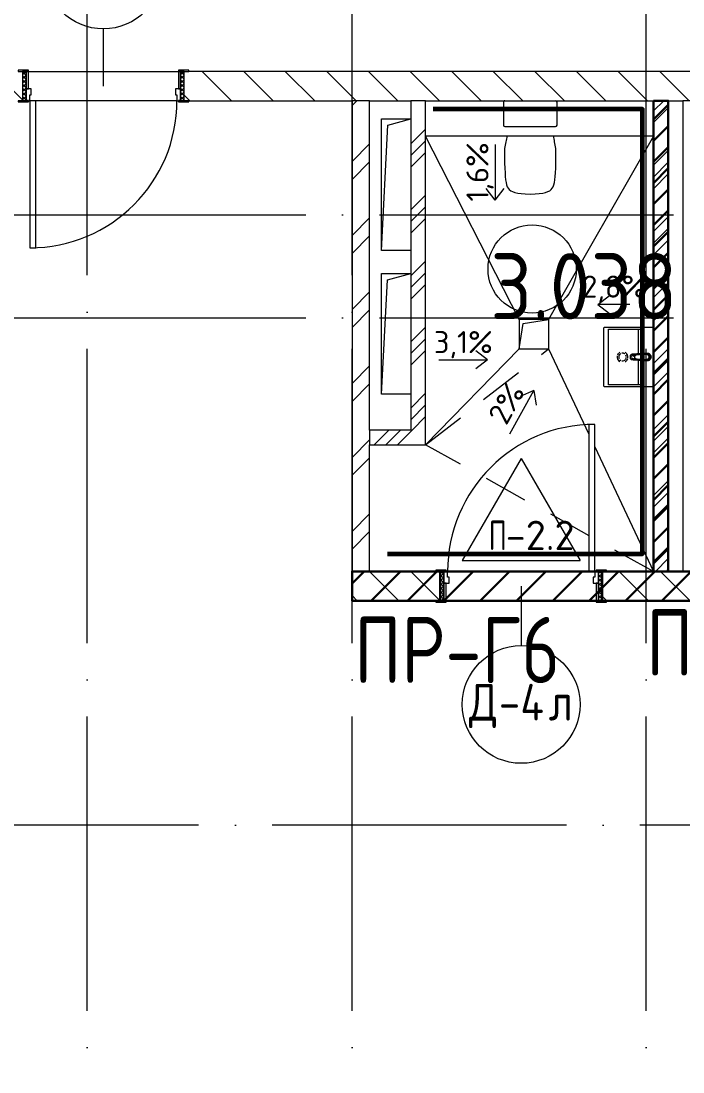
# Model space of a CAD drawing. Header units: millimetres. Extents: x -592259 to 288321, y -552984 to 293768.
# Drawn here: x 158303 to 162803, y -212709 to -205564 of the extents above; entities that cross this region are included whole.
import ezdxf

# ---------------------------------------------------------------- set-up
doc = ezdxf.new("R2010")
doc.units = ezdxf.units.MM
doc.linetypes.add('ADSK_Линия сетки', pattern=[2500, 2000, -250, 0, -250])
doc.linetypes.add('ADSK_Невидимые', pattern=[500, 300, -200])
for name, color, linetype, lineweight in [('0.1) Блок 3 вып', 6, 'Continuous', 30), ('0.3) ПГП 4 вып', 4, 'Continuous', 30), ('3.3) Перемычки 3 выполн', 5, 'Continuous', 30), ('4.2) Штук 4 вып', 6, 'Continuous', 60), ('A-AREA-____-IDEN', 250, 'Continuous', 9), ('A-DETL-____-HDLN', 250, 'ADSK_Невидимые', 9), ('A-DETL-GENF-OTLN', 250, 'Continuous', 5), ('A-DOOR-____-IDEN', 250, 'Continuous', 9), ('A-DOOR-____-MCUT', 250, 'Continuous', 5), ('A-DOOR-____-OTLN', 250, 'Continuous', 5), ('A-DOOR-FRAM-MCUT', 250, 'Continuous', 5), ('A-DOOR-FRAM-OTLN', 250, 'Continuous', 5), ('A-FLOR-____-IDEN', 250, 'Continuous', 9), ('A-FLOR-____-OTLN', 250, 'Continuous', 9), ('A-GLAZ-____-OTLN', 250, 'Continuous', 5), ('A-WALL-____-MCUT', 250, 'Continuous', 13), ('A-WALL-____-PATT', 250, 'Continuous', 13), ('G-____-____-DIMS', 250, 'Continuous', 9), ('G-XREF-____-OTLN', 250, 'Continuous', 9), ('I-WALL-____-OTLN', 250, 'Continuous', 9), ('P-SANR-FIXT-OTLN', 250, 'Continuous', 9), ('S-GRID-____-OTLN', 250, 'Continuous', 9)]:
    doc.layers.add(name, color=color, linetype=linetype, lineweight=lineweight)
doc.styles.add('GOST Common_1', font='', dxfattribs={"width": 0.9, "height": 250})
doc.styles.add('ISOCPEUR_1', font='isocpeur.ttf', dxfattribs={"width": 0.9, "height": 250})
doc.styles.add('ISOCPEUR_2', font='isocpeur.ttf', dxfattribs={"height": 160})
doc.styles.add('ISOCPEUR_3', font='isocpeur.ttf', dxfattribs={"height": 250})
doc.styles.add('ISOCPEUR_I_1', font='ГОСТ тип А.ttf', dxfattribs={"height": 2500})
doc.styles.get('GOST Common_1').set_extended_font_data('GOST Common')
pattern_1 = [(135, (28052.9, -258555.93), (-141.42136, -141.42136), [])]
pattern_2 = [(135, (1751.41, 164.685), (-14.14214, -14.14214), []), (225, (1751.41, 164.685), (14.14214, -14.14214), [])]
pattern_3 = [(45, (-371.384, 164.685), (-14.1421, 14.1421), []), (135, (-371.384, 164.685), (-14.1421, -14.1421), [])]
pattern_4 = [(45, (28052.9, -258555.93), (-224.5064, 224.5064), []), (45, (28132.28, -258555.93), (0, 449.0128), []), (45, (27973.53, -258555.93), (0, 449.0128), [])]

# ---------------------------------------------------------------- blocks, each defined once
blk = doc.blocks.new('Дверь_СКБ_1Ст_Внутренняя - Д-8л_1100x2100h_Комната инструктора-41874344-АР1_Маркировочный план 3 этажа секция 2_3')
at = {"layer": 'A-DOOR-____-OTLN'}
h = blk.add_hatch(dxfattribs=at)
h.set_pattern_fill('FP_9', color=256, style=0, pattern_type=2)
h.set_pattern_definition(pattern_2)
h.paths.add_polyline_path([(562.5, 100), (537.5, 100), (537.5, -100), (562.5, -100)])
at = {"layer": 'A-DOOR-FRAM-OTLN'}
h = blk.add_hatch(dxfattribs=at)
h.set_pattern_fill('FP_10', color=256, style=0, pattern_type=2)
h.set_pattern_definition(pattern_3)
h.paths.add_polyline_path([(-537.5, 100), (-537.5, -100), (-512.5, -100), (-512.5, 100)])
at = {"layer": 'A-DOOR-____-MCUT'}
for p, q in [((512.5, 1100), (472.5, 1100)), ((472.5, 1100), (472.5, 100)), ((512.5, 100), (512.5, 1100)), ((472.5, 100), (512.5, 100))]:
    blk.add_line(p, q, dxfattribs=at)
at = {"layer": 'A-DOOR-____-OTLN'}
blk.add_arc((512.5, 100), 1000, 90, 180, dxfattribs=at)
at = {"layer": 'A-DOOR-FRAM-MCUT'}
for p, q in [((-497.5, 108), (-567.5, 108)), ((-567.5, 108), (-567.5, 100)), ((-567.5, 100), (-497.5, 100)), ((-512.5, 100), (-537.5, 100)), ((-537.5, 100), (-537.5, -100)), ((-487.5, 100), (-512.5, 100)), ((-512.5, 100), (-512.5, 20)), ((-512.5, -100), (-512.5, 100)), ((-497.5, 100), (-512.5, 100)), ((-512.5, 100), (-512.5, 99)), ((-512.5, 99), (-497.5, 99)), ((-497.5, 100), (-497.5, 108)), ((-497.5, 99), (-497.5, 100)), ((-487.5, 60), (-487.5, 100)), ((512.5, 100), (512.5, 60)), ((537.5, 100), (512.5, 100)), ((592.5, 108), (522.5, 108)), ((522.5, 108), (522.5, 100)), ((537.5, 100), (522.5, 100)), ((522.5, 100), (522.5, 99)), ((522.5, 100), (592.5, 100)), ((522.5, 99), (537.5, 99)), ((537.5, 20), (537.5, 100)), ((562.5, 100), (537.5, 100)), ((537.5, 100), (537.5, -100)), ((537.5, 99), (537.5, 100)), ((562.5, -100), (562.5, 100)), ((592.5, 100), (592.5, 108)), ((-512.5, 20), (-477.5, 20)), ((-497.5, 20), (-512.5, 20)), ((-512.5, 20), (-512.5, -100)), ((-497.5, -100), (-497.5, 20)), ((-477.5, 60), (-487.5, 60)), ((-477.5, 20), (-477.5, 60)), ((512.5, 60), (502.5, 60)), ((502.5, 60), (502.5, 20)), ((502.5, 20), (537.5, 20)), ((537.5, 20), (522.5, 20)), ((522.5, 20), (522.5, -100)), ((537.5, -100), (537.5, 20)), ((-497.5, -100), (-567.5, -100)), ((-567.5, -100), (-567.5, -108)), ((-567.5, -108), (-497.5, -108)), ((-537.5, -100), (-512.5, -100)), ((-512.5, -100), (-497.5, -100)), ((-497.5, -108), (-497.5, -100)), ((522.5, -100), (537.5, -100)), ((592.5, -100), (522.5, -100)), ((522.5, -100), (522.5, -108)), ((522.5, -108), (592.5, -108)), ((537.5, -100), (562.5, -100)), ((592.5, -108), (592.5, -100))]:
    blk.add_line(p, q, dxfattribs=at)
blk = doc.blocks.new('SND_Унитаз_Santek_HEO - Santek HEO_ 365х635х785_ выпуск-прямой_ PN4_5_ Х-резьба НР DN15_ К-гл_кон_ П DN100-V28-АР1_Маркировочный план 3 этажа секция 2_3')
at = {"layer": 'P-SANR-FIXT-OTLN', "lineweight": 5}
for p, q in [((-175, 423.4), (-175, 325.6)), ((175, 325.6), (175, 423.4)), ((-182.5, 165.8), (-182.5, 10)), ((172.5, 175.8), (-172.5, 175.8)), ((182.5, 10), (182.5, 165.8))]:
    blk.add_line(p, q, dxfattribs=at)
for centre, start, end in [((-172.5, 165.8), 90, 180), ((172.5, 165.8), 0, 90), ((-172.5, 10), 180, 270), ((172.5, 10), 270, 0)]:
    blk.add_arc(centre, 10, start, end, dxfattribs=at)
for points, knots in [([(0, 634.5), (-96, 631.3), (-168.1, 609.5), (-169.2, 526.5), (-175, 423.4)], [-0.5440111, -0.5440111, -0.5440111, -0.5440111, -0.2757876, 0, 0, 0, 0]), ([(175, 423.4), (169.2, 526.5), (168.1, 609.5), (96, 631.3), (0, 634.5)], [-0.5440111, -0.5440111, -0.5440111, -0.5440111, -0.2682234, 0, 0, 0, 0])]:
    blk.add_open_spline(points, degree=3, knots=knots, dxfattribs=at)
for points in [[(-175, 325.6), (-168.8, 293.5), (-163.2, 264.7), (-158.1, 238.9)], [(158.1, 238.9), (163.2, 264.7), (168.8, 293.5), (175, 325.6)]]:
    blk.add_open_spline(points, degree=3, dxfattribs=at)
blk = doc.blocks.new('SND_Умывальник_Santek HEO - HEO 40_ гибкая подводка_установка на стену_ 400х340х170_  PN4_5_ ХВ_ГВ накидная гайка BP DN15_ К-гл_кон_ П DN 50-V152-АР1_Маркировочный план 3 этажа секция 2_3')
at = {"layer": 'G-XREF-____-OTLN'}
for p, q in [((-17.5, -103.1), (-18.3, -96.1)), ((-13.2, -122.3), (-12.8, -122.9)), ((13.7, -121.5), (13.9, -121.2)), ((18.6, -93.2), (17.7, -100.7))]:
    blk.add_line(p, q, dxfattribs=at)
at = {"layer": 'G-XREF-____-OTLN', "flags": 128}
blk.add_lwpolyline([(0, -129.4), (-2.6, -129.2), (-5.1, -128.6), (-8.6, -126.9), (-9.4, -126.4)], dxfattribs=at)
at = {"layer": 'P-SANR-FIXT-OTLN', "lineweight": 5}
for p, q in [((-200, -5), (-200, -335)), ((-188.5, -306), (-188.5, -70)), ((-188.5, -70), (-22, -70)), ((-188.5, -70), (-22, -70)), ((-23.9, -47.6), (-23.4, -52)), ((-21.2, -45.9), (-19.8, -45.9)), ((22.1, -70), (188.5, -70)), ((22.1, -70), (188.5, -70)), ((23.4, -52), (23.9, -47.4)), ((188.5, -70), (188.5, -306)), ((200, -335), (200, -5)), ((-184.6, -105), (-19.4, -105)), ((-10.4, -134.2), (-11.2, -135.3)), ((12.6, -138.2), (11.3, -135.3)), ((12, -138.2), (12, -140.3)), ((12, -138.2), (12, -140.3)), ((19.4, -105), (184.6, -105)), ((-10.2, -147.5), (-8.9, -148.7)), ((-5.9, -150.5), (-4.4, -151)), ((11.3, -146.2), (11.9, -145.1)), ((-195, -340), (195, -340)), ((188.5, -306), (-188.5, -306))]:
    blk.add_line(p, q, dxfattribs=at)
at = {"layer": 'P-SANR-FIXT-OTLN', "lineweight": 5, "flags": 128}
for points in [[(-24, -45.9), (-23.5, -44.1), (-23.1, -42.4)], [(-21.8, -57.4), (-22.6, -54.7), (-23.4, -52)], [(23.4, -52), (22.6, -54.7), (21.8, -57.4)], [(23.1, -42.5), (23.5, -44.1), (24, -45.9)], [(-17.6, -151.4), (-17.8, -149.6), (-17.9, -147.9)], [(-17.6, -151.4), (-15.4, -153.8), (-13.1, -156.3)], [(13.1, -156.3), (15.4, -153.8), (17.7, -151.4)], [(17.9, -147.9), (17.8, -149.6), (17.7, -151.4)]]:
    blk.add_lwpolyline(points, dxfattribs=at)
at = {"layer": 'P-SANR-FIXT-OTLN', "lineweight": 5}
for centre, radius, start, end in [((-195, -5), 5, 90, 180), ((195, -5), 5, 0, 90), ((0, -210.9), 36.9, 78.02716, 150), ((0, -210.9), 25.9, 175.28208, 180), ((0, -210.9), 25.9, 180, 192.70979), ((0, -210.9), 25.9, 167.30641, 171.51652), ((0, -210.9), 25.9, 152.98163, 166.48173), ((0, -210.9), 25.9, 144, 148.42956), ((0, -210.9), 25.9, 93.08466, 116.17387), ((0, -210.9), 25.9, 65.54456, 88.46321), ((0, -210.9), 36.9, 45.59176, 71.62231), ((0, -210.9), 25.9, 47.62687, 58.01336), ((0, -210.9), 25.9, 25.53356, 44.51955), ((0, -210.9), 25.9, 13.34816, 16.57197), ((0, -210.9), 25.9, 347.24466, 360), ((0, -210.9), 25.9, 360, 12.60331), ((0, -210.9), 36.9, 30, 40.57636), ((0, -210.9), 36.9, 210, 220.57636), ((0, -210.9), 36.9, 225.59176, 251.62231), ((0, -210.9), 25.9, 205.53356, 224.51956), ((0, -210.9), 25.9, 225.5775, 292.76276), ((0, -210.9), 36.9, 258.02716, 330), ((0, -210.9), 25.9, 317.39426, 331.76512), ((0, -210.9), 25.9, 342.19769, 345.88493), ((-195, -335), 5, 180, 270), ((195, -335), 5, 270, 360)]:
    blk.add_arc(centre, radius, start, end, dxfattribs=at)
for centre, major_axis, start_param, end_param in [((0, -140.2), (10.5, 0), 2.984761, 3.136523), ((0, -140.2), (10.5, 0), 3.150836, 3.488648), ((0, -140.2), (10.5, 0), 2.074739, 2.275685), ((0, -144.4), (10.5, 0), 2.106208, 2.262595), ((0, -140.2), (10.5, 0), 1.895215, 2.047019), ((0, -140.2), (10.5, 0), 5.967442, 6.44117), ((0, -144.4), (13, 0), 0.38978, 0.565414), ((0, -144.4), (10.5, 0), 3.141593, 3.665191), ((0, -140.2), (10.5, 0), 3.944651, 4.269174), ((0, -144.4), (10.5, 0), 4.044495, 4.199712), ((0, -144.4), (13, 0), 4.251351, 4.444761), ((0, -144.4), (13, 0), 4.518274, 4.621873), ((0, -140.2), (10.5, 0), 4.792405, 4.95203), ((0, -144.4), (13, 0), 5.095586, 5.204636), ((0, -140.2), (10.5, 0), 5.302179, 5.484258), ((0, -144.4), (10.5, 0), 5.759587, 6.283185)]:
    blk.add_ellipse(centre, major_axis=major_axis, ratio=0.841652, start_param=start_param, end_param=end_param, dxfattribs=at)
for points, knots in [([(-23.2, -41.7), (-23.3, -41.8), (-23.7, -44), (-24.1, -48.4), (-24.2, -55.3), (-23.9, -60.1), (-23.8, -62.5)], [0.6183892, 0.6183892, 0.6183892, 0.6183892, 0.625, 0.75, 0.875, 1, 1, 1, 1]), ([(0, -17), (-2.6, -17), (-5.7, -17.5), (-9.3, -18.8), (-11, -19.6), (-12.7, -20.4), (-14.3, -21.4), (-15.5, -22.4), (-16.7, -23.3), (-18.1, -24.6), (-19.3, -26.1), (-20.5, -27.7), (-21.5, -29.6), (-22.3, -31.7), (-23.2, -34.8), (-23.8, -38.6), (-23.9, -41), (-24, -41.9)], [0, 0, 0, 0, 0.2, 0.25, 0.3, 0.35, 0.4, 0.45, 0.5, 0.55, 0.6, 0.65, 0.7, 0.75, 0.8, 0.9, 1, 1, 1, 1]), ([(-24, -45.9), (-24, -44.4), (-23.7, -41.4), (-22.5, -37.8), (-21.2, -35), (-19.5, -32.5), (-17.6, -30.4), (-16, -29), (-15.5, -28.7)], [0, 0, 0, 0, 4.281434, 8.562869, 10.703586, 12.844303, 17.125738, 18.714177, 18.714177, 18.714177, 18.714177]), ([(-23.8, -45.7), (-23.9, -45.2), (-24, -43.9), (-24, -41.1), (-23.8, -38.2), (-23.4, -36), (-23.3, -35.2), (-23.3, -35.2)], [0.449688, 0.449688, 0.449688, 0.449688, 0.4722222, 0.5, 0.5555556, 0.5833333, 0.5860809, 0.5860809, 0.5860809, 0.5860809]), ([(-23.9, -47.6), (-24, -49.2), (-23.9, -52.6), (-23.3, -57.5), (-22.5, -62.4), (-21.8, -67.4), (-21.2, -72.4), (-20.5, -79.2), (-19.6, -85.9), (-18.7, -92.7), (-18.1, -96.9), (-17.7, -100.4), (-17.4, -103.7), (-17.1, -107.9), (-16.5, -113), (-15.5, -117.2), (-14.3, -120.3), (-13.1, -122.6), (-11.5, -124.7), (-9.6, -126.4), (-7.4, -127.7), (-4.3, -129), (-1.7, -129.4), (0, -129.4)], [0, 0, 0, 0, 0.055556, 0.111111, 0.166667, 0.222222, 0.277778, 0.333333, 0.444444, 0.5, 0.555556, 0.583333, 0.611111, 0.666667, 0.722222, 0.777778, 0.805556, 0.833333, 0.861111, 0.888889, 0.916667, 0.944444, 1, 1, 1, 1]), ([(-23.8, -46.4), (-23.8, -46.8), (-23.6, -47.9), (-23.4, -48.9), (-23.2, -49.6)], [0.11642766, 0.11642766, 0.11642766, 0.11642766, 0.15, 0.2, 0.2, 0.2, 0.2]), ([(-23.8, -62.5), (-23.7, -64.3), (-23.4, -68.1), (-23, -74.1), (-22.7, -79.7), (-22.4, -84.3), (-22, -88.9), (-21.7, -94.5), (-21, -103.5), (-20.5, -111.8), (-19.9, -120.3), (-19.3, -128.7), (-18.5, -138.9), (-17.9, -147.2), (-17.6, -151.4)], [0, 0, 0, 0, 0.071429, 0.142857, 0.214286, 0.25, 0.285714, 0.357143, 0.428571, 0.571429, 0.642857, 0.714286, 0.857143, 1, 1, 1, 1]), ([(-23.4, -52), (-23.4, -52.1), (-23.4, -52.4), (-23.4, -53.4), (-23.2, -55.1), (-22.9, -57.5), (-22.6, -60.4), (-22.1, -64.8), (-21.6, -69.6), (-20.9, -74.6), (-20.3, -79.8), (-19.5, -86.3), (-18.6, -93.8), (-17.8, -100.1), (-17.1, -105.1), (-16.7, -108.8), (-16.3, -112.6), (-15.8, -116.3), (-14.7, -120), (-12.8, -123.1), (-11.2, -124.8), (-10.3, -125.5)], [0, 0, 0, 0, 0.0192308, 0.0384615, 0.0576923, 0.0769231, 0.0961538, 0.1153846, 0.1538462, 0.1730769, 0.1923077, 0.2307692, 0.2692308, 0.3076923, 0.3269231, 0.3461538, 0.3653846, 0.3846154, 0.4038462, 0.4230769, 0.4397601, 0.4397601, 0.4397601, 0.4397601]), ([(-13.1, -156.3), (-14, -150.5), (-15.7, -138.8), (-17.5, -124.1), (-18.8, -112.3), (-19.7, -103.3), (-20.4, -95.8), (-21, -89.7), (-21.3, -85.2), (-21.7, -80.4), (-22.2, -73.7), (-22.6, -66.6), (-23, -60), (-23.2, -53.9), (-23.1, -48.3), (-22.9, -45.7), (-22.8, -44.8)], [0, 0, 0, 0, 0.0714286, 0.1428571, 0.1785714, 0.2142857, 0.25, 0.2678571, 0.2857143, 0.3035714, 0.3214286, 0.3571429, 0.375, 0.3928571, 0.4285714, 0.4542548, 0.4542548, 0.4542548, 0.4542548]), ([(-16, -30.9), (-16.2, -31), (-17.5, -32.2), (-19.6, -34.6), (-21.8, -38.3), (-22.8, -41), (-23.1, -42.4)], [0.7777778, 0.7777778, 0.7777778, 0.7777778, 0.7916667, 0.8611111, 0.9305556, 1, 1, 1, 1]), ([(-19, -82.1), (-19, -81.8), (-19.1, -81), (-19.3, -79.8), (-19.5, -78.5), (-19.7, -77), (-20, -75.2), (-20.3, -72.9), (-20.7, -70.2), (-21.2, -66.7), (-21.7, -63.4), (-22.1, -60.6), (-22.4, -58.9), (-22.5, -57.8), (-22.4, -57.3), (-22.2, -57.1), (-22, -57.3), (-21.8, -57.4)], [-0.210165, -0.210165, -0.210165, -0.210165, -0.203125, -0.1953125, -0.1875, -0.1796875, -0.171875, -0.15625, -0.140625, -0.125, -0.09375, -0.078125, -0.0625, -0.046875, -0.03125, -0.015625, 0, 0, 0, 0]), ([(-22.3, -41.8), (-22.2, -41.4), (-22.1, -40.9), (-21.9, -40), (-21.7, -39.4), (-21.6, -39)], [0.5, 0.5, 0.5, 0.5, 0.53571429, 0.55357143, 0.57142857, 0.57142857, 0.57142857, 0.57142857]), ([(-21.6, -39), (-21.5, -38.7), (-21.3, -37.9), (-20.7, -36.5), (-19.9, -34.9), (-19.2, -33.8), (-18.9, -33.4)], [0.57142857, 0.57142857, 0.57142857, 0.57142857, 0.58928571, 0.60714286, 0.64285714, 0.66787901, 0.66787901, 0.66787901, 0.66787901]), ([(0, -128.4), (-0.5, -128.4), (-1.5, -128.4), (-3, -128.2), (-4.5, -127.8), (-6, -127.3), (-7.2, -126.7), (-8.3, -126.1), (-9.4, -125.3), (-10.6, -124.2), (-11.7, -123.1), (-12.3, -122.1), (-13, -121.1), (-13.8, -119.5), (-14.8, -117), (-15.6, -113.8), (-16.2, -110.6), (-16.5, -107.9), (-16.7, -104.9), (-17, -102.2), (-17.2, -100.1), (-17.5, -98.1), (-17.8, -95.4), (-18.2, -92.4), (-18.5, -89.5), (-18.8, -86.5), (-19.2, -82.4), (-19.6, -77.2), (-19.9, -71.2), (-19.9, -66.2), (-19.9, -62.6), (-19.9, -59.9), (-19.8, -57.9), (-19.8, -56.3), (-19.8, -54.9), (-19.8, -53.4), (-19.7, -51.5), (-19.5, -49.1), (-18.9, -46.3), (-17.6, -42.7), (-15, -38.6), (-10.6, -34.8), (-6.2, -32.7), (-2.5, -31.9), (0.4, -31.7), (3.3, -32.1), (6, -32.8), (8.2, -33.7), (9.9, -34.7), (11.3, -35.6), (12.7, -36.7), (14, -37.9), (15.2, -39.2), (16.4, -40.9), (17.7, -43.1), (18.9, -46.3), (19.5, -50.3), (19.8, -56.2), (19.9, -62.5), (19.9, -68.3), (19.7, -74), (19.3, -81.1), (18.8, -86.8), (18.5, -89.7)], [0, 0, 0, 0, 0.019231, 0.038462, 0.057692, 0.076923, 0.096154, 0.115385, 0.134615, 0.153846, 0.163462, 0.173077, 0.182692, 0.192308, 0.211538, 0.230769, 0.240385, 0.25, 0.259615, 0.269231, 0.274038, 0.278846, 0.288462, 0.298077, 0.307692, 0.317308, 0.326923, 0.346154, 0.365385, 0.384615, 0.403846, 0.423077, 0.442308, 0.451923, 0.461538, 0.471154, 0.480769, 0.5, 0.519231, 0.538462, 0.576923, 0.615385, 0.653846, 0.673077, 0.692308, 0.711538, 0.730769, 0.75, 0.759615, 0.769231, 0.783654, 0.798077, 0.8125, 0.826923, 0.841346, 0.855769, 0.870192, 0.884615, 0.913462, 0.927885, 0.942308, 0.971154, 1, 1, 1, 1]), ([(15.8, -30.7), (14.1, -29.2), (10.1, -26.7), (4.2, -24.8), (-1.1, -24.5), (-5.4, -25.2), (-9.5, -26.6), (-13, -28.5), (-15, -30), (-15.8, -30.7)], [0.2222222, 0.2222222, 0.2222222, 0.2222222, 0.3333333, 0.4444444, 0.5138889, 0.5833333, 0.6527778, 0.7222222, 0.7747398, 0.7747398, 0.7747398, 0.7747398]), ([(-14.8, -28.1), (-14.3, -27.7), (-12.5, -26.5), (-9.1, -24.8), (-4.7, -23.5), (-1.6, -23.2), (0, -23.2)], [19.572272, 19.572272, 19.572272, 19.572272, 21.407172, 25.688606, 29.970041, 34.251475, 34.251475, 34.251475, 34.251475]), ([(-5.3, -25), (-5.1, -25), (-4.1, -24.8), (-3.2, -24.7), (-2.5, -24.6)], [0.91841171, 0.91841171, 0.91841171, 0.91841171, 0.92857143, 0.96187166, 0.96187166, 0.96187166, 0.96187166]), ([(0, -17), (0, -17.5), (0, -18.6), (0, -20.3), (0, -21.8), (0, -22.7), (0, -23.2)], [0, 0, 0, 0, 0.25, 0.5, 0.75, 0.9474122, 0.9474122, 0.9474122, 0.9474122]), ([(24, -41.9), (24, -41.1), (23.9, -39.5), (23.6, -37.3), (23.3, -35.4), (22.9, -33.6), (22.3, -31.4), (21.5, -29.4), (20.4, -27.5), (19.1, -25.8), (17.7, -24.2), (15.5, -22.2), (11.3, -19.4), (5.8, -17.4), (1.5, -17), (0, -17)], [0, 0, 0, 0, 0.055556, 0.111111, 0.166667, 0.222222, 0.277778, 0.333333, 0.388889, 0.444444, 0.5, 0.555556, 0.666667, 0.888889, 1, 1, 1, 1]), ([(14.8, -28.1), (14.3, -27.7), (12.4, -26.5), (9.1, -24.8), (4.6, -23.5), (1.5, -23.2), (0, -23.2)], [-48.930679, -48.930679, -48.930679, -48.930679, -47.095778, -42.814344, -38.53291, -34.251475, -34.251475, -34.251475, -34.251475]), ([(4.4, -128.6), (5.6, -128.3), (7.9, -127.3), (11, -125), (13.1, -122.6), (14.4, -120.4), (15.3, -118), (16, -114.9), (16.4, -111.7), (16.6, -109.2), (16.9, -106.6), (17.3, -103.5), (17.9, -98.4), (18.7, -92.2), (19.7, -84.7), (20.4, -78.4), (21, -73.5), (21.6, -68.8), (22.1, -64.3), (22.6, -60.2), (22.9, -57.4), (23.2, -55.1), (23.3, -53.4), (23.4, -52.4), (23.4, -52.1), (23.4, -52)], [0.5192308, 0.5192308, 0.5192308, 0.5192308, 0.5384615, 0.5576923, 0.5769231, 0.5865385, 0.5961538, 0.6153846, 0.6346154, 0.6442308, 0.6538462, 0.6730769, 0.6923077, 0.7307692, 0.7692308, 0.8076923, 0.8269231, 0.8461538, 0.8846154, 0.9038462, 0.9230769, 0.9423077, 0.9615385, 0.9807692, 1, 1, 1, 1]), ([(6.6, -17.7), (7.2, -17.9), (8.4, -18.3), (9.7, -18.8), (10.2, -19)], [0.08534081, 0.08534081, 0.08534081, 0.08534081, 0.11111111, 0.13561298, 0.13561298, 0.13561298, 0.13561298]), ([(23.1, -48.2), (23.1, -49.1), (23.2, -51.4), (23.2, -55.4), (23.1, -60), (22.6, -66.6), (22.2, -73.7), (21.7, -80.4), (21.4, -85.2), (21, -89.7), (20.5, -95.8), (19.8, -103.3), (18.9, -112.3), (17.5, -124.1), (15.7, -138.8), (14, -150.5), (13.1, -156.3)], [0.5714286, 0.5714286, 0.5714286, 0.5714286, 0.5892857, 0.6071429, 0.625, 0.6428571, 0.6785714, 0.6964286, 0.7142857, 0.7321429, 0.75, 0.7857143, 0.8214286, 0.8571429, 0.9285714, 1, 1, 1, 1]), ([(24, -45.9), (23.9, -44.4), (23.7, -42.1), (22.9, -39.2), (22.2, -37.1), (21.1, -35), (19.5, -32.5), (17.5, -30.4), (16, -29), (15.5, -28.7)], [-68.50295, -68.50295, -68.50295, -68.50295, -64.221516, -62.080799, -59.940082, -57.799364, -55.658647, -51.377213, -49.79547, -49.79547, -49.79547, -49.79547]), ([(23, -42.2), (22.5, -40), (20.8, -36.2), (18.2, -33), (16.9, -31.7)], [0, 0, 0, 0, 0.1111111, 0.1987735, 0.1987735, 0.1987735, 0.1987735]), ([(17.7, -151.4), (18, -147.2), (18.6, -138.9), (19.3, -128.7), (19.9, -120.3), (20.3, -113.9), (20.8, -107.6), (21.2, -101.3), (21.7, -94.5), (22.1, -88.9), (22.4, -84.3), (22.7, -79.7), (23.1, -74.1), (23.5, -68.1), (23.7, -64.3), (23.8, -62.5)], [0, 0, 0, 0, 0.142857, 0.285714, 0.357143, 0.428571, 0.5, 0.571429, 0.642857, 0.714286, 0.75, 0.785714, 0.857143, 0.928571, 1, 1, 1, 1]), ([(19, -33.6), (19.3, -34), (19.8, -34.7), (20.4, -35.8), (20.8, -36.6), (21, -37.2), (21.1, -37.4)], [0.3358363, 0.3358363, 0.3358363, 0.3358363, 0.35714286, 0.375, 0.39285714, 0.40186247, 0.40186247, 0.40186247, 0.40186247]), ([(19, -89.8), (19.5, -86.2), (20.2, -80.8), (21.1, -73.7), (21.7, -68.4), (22.2, -64), (22.7, -60.5), (23.3, -57.1), (23.9, -52.7), (24, -49.2), (23.9, -47.4)], [0, 0, 0, 0, 0.25, 0.375, 0.5, 0.625, 0.6875, 0.75, 0.875, 1, 1, 1, 1]), ([(21.8, -57.4), (21.9, -57.3), (22.2, -57.1), (22.4, -57.3), (22.4, -57.8), (22.3, -58.9), (22.1, -60.6), (21.6, -63.4), (21.2, -66.7), (20.8, -69.5), (20.6, -70.6), (20.6, -70.8)], [-1, -1, -1, -1, -0.984375, -0.96875, -0.953125, -0.9375, -0.921875, -0.90625, -0.875, -0.859375, -0.8555089, -0.8555089, -0.8555089, -0.8555089]), ([(21.8, -39.4), (21.8, -39.6), (21.9, -40), (22, -40.2), (22, -40.4)], [0.43577337, 0.43577337, 0.43577337, 0.43577337, 0.44642857, 0.45645234, 0.45645234, 0.45645234, 0.45645234]), ([(23.2, -34.8), (23.2, -35), (23.4, -35.9), (23.8, -38.2), (24.1, -41.7), (24, -44.5), (23.8, -45.8)], [0.4097338, 0.4097338, 0.4097338, 0.4097338, 0.4166667, 0.4444444, 0.5, 0.550944, 0.550944, 0.550944, 0.550944]), ([(23.2, -49.6), (23.4, -48.9), (23.6, -47.9), (23.8, -46.8), (23.9, -46.4)], [0.8, 0.8, 0.8, 0.8, 0.85, 0.88358568, 0.88358568, 0.88358568, 0.88358568]), ([(23.7, -46.6), (23.6, -47.1), (23.5, -47.7), (23.4, -48.4), (23.3, -48.5)], [0.56144037, 0.56144037, 0.56144037, 0.56144037, 0.58333333, 0.58622412, 0.58622412, 0.58622412, 0.58622412]), ([(23.8, -62.5), (24, -60.1), (24.2, -55.3), (24.1, -48.9), (23.8, -45), (23.6, -43.3)], [0, 0, 0, 0, 0.125, 0.25, 0.3486166, 0.3486166, 0.3486166, 0.3486166]), ([(-19.1, -130.9), (-19.1, -130.8), (-19, -130.7), (-18.8, -130.7), (-18.6, -130.6), (-18.5, -130.6), (-18.3, -130.5), (-18.1, -130.5), (-17.6, -130.5), (-17, -130.4), (-16.6, -130.3)], [0, 0, 0, 0, 0.1, 0.15, 0.175, 0.2, 0.225, 0.25, 0.3, 0.4, 0.4, 0.4, 0.4]), ([(-17.9, -147.9), (-18, -146.5), (-17.9, -143.9), (-17.2, -140.7), (-16.4, -138.5), (-16, -137.6), (-15.9, -137.3)], [0, 0, 0, 0, 0.1666667, 0.3333333, 0.4166667, 0.4583333, 0.4583333, 0.4583333, 0.4583333]), ([(18.5, -89.7), (18.2, -92.3), (17.7, -96.2), (17.1, -101.5), (16.7, -105.4), (16.2, -109.4), (15.6, -113.3), (14.9, -116.5), (14, -119), (13.2, -120.8), (12.1, -122.5), (10.4, -124.6), (7.7, -126.6), (4, -128.1), (1.3, -128.4), (0, -128.4)], [0, 0, 0, 0, 0.166667, 0.25, 0.333333, 0.416667, 0.5, 0.583333, 0.625, 0.666667, 0.708333, 0.75, 0.833333, 0.916667, 1, 1, 1, 1]), ([(0, -129.4), (0.8, -129.4), (2.1, -129.3), (3.7, -129), (4.8, -128.7), (5.9, -128.3), (6.8, -127.9), (7.7, -127.5), (8.8, -126.8), (10, -126), (11.1, -125.1), (12.3, -123.8), (13.5, -122), (14.6, -119.8), (15.4, -117.2), (16.1, -114), (16.7, -110.3), (17.2, -105.9), (17.7, -101.1), (18.3, -95.7), (18.8, -91.8), (19, -89.8)], [0, 0, 0, 0, 0.1, 0.15, 0.2, 0.25, 0.3, 0.35, 0.4, 0.45, 0.5, 0.55, 0.6, 0.65, 0.7, 0.75, 0.8, 0.85, 0.9, 0.95, 1, 1, 1, 1]), ([(11.7, -131.8), (11.9, -131.9), (12.3, -132.2), (12.7, -132.7), (12.9, -132.9), (13.1, -133)], [0.26184412, 0.26184412, 0.26184412, 0.26184412, 0.29166667, 0.3125, 0.33333333, 0.33333333, 0.33333333, 0.33333333]), ([(15.8, -137), (15.8, -137.1), (16, -137.5), (16.5, -138.5), (17.3, -140.7), (17.9, -143.9), (18, -146.5), (17.9, -147.9)], [0.5277524, 0.5277524, 0.5277524, 0.5277524, 0.5416667, 0.5833333, 0.6666667, 0.8333333, 1, 1, 1, 1]), ([(16.8, -130.4), (17.2, -130.4), (17.7, -130.5), (18.1, -130.5), (18.4, -130.5), (18.5, -130.6), (18.7, -130.6), (18.8, -130.7), (19, -130.7), (19.1, -130.8), (19.1, -130.9)], [0.6115401, 0.6115401, 0.6115401, 0.6115401, 0.7, 0.75, 0.775, 0.8, 0.825, 0.85, 0.9, 1, 1, 1, 1]), ([(19.4, -78.5), (19.4, -78.9), (19.3, -79.8), (19.1, -81.1), (19, -81.9), (18.9, -82.3)], [-0.8125, -0.8125, -0.8125, -0.8125, -0.8046875, -0.796875, -0.78898159, -0.78898159, -0.78898159, -0.78898159])]:
    blk.add_open_spline(points, degree=3, knots=knots, dxfattribs=at)
for points in [[(-24, -41.9), (-24.1, -43), (-24, -44.1), (-24, -45.2)], [(-23.4, -52), (-23.6, -51), (-23.8, -48.9), (-23.9, -46.9), (-24, -45.9)], [(-23.1, -42.4), (-23.3, -43.2), (-23.7, -45), (-23.8, -46.7), (-23.9, -47.6)], [(-23.3, -48.5), (-23.5, -47.8), (-23.6, -47.2), (-23.7, -46.6)], [(-20.2, -59.9), (-20.7, -59.1), (-21.3, -58.3), (-21.8, -57.4)], [(-10, -18.9), (-9.5, -18.7), (-9, -18.5), (-8.5, -18.3)], [(-1.9, -16.9), (-1.3, -16.8), (-0.6, -16.8), (0, -16.8)], [(0, -16.8), (0.7, -16.8), (1.5, -16.9), (2.2, -16.9)], [(2.4, -24.6), (3.1, -24.7), (3.9, -24.8), (4.6, -24.9)], [(14.6, -21.4), (15.1, -21.8), (15.5, -22.1), (16, -22.5)], [(23.9, -47.4), (23.8, -46.6), (23.6, -44.8), (23.3, -43.1), (23, -42.2)], [(24, -45.9), (23.9, -46.9), (23.8, -48.9), (23.5, -51), (23.4, -52)], [(24, -45.2), (24.1, -44.1), (24.1, -43), (24, -41.9)], [(-20.9, -104.7), (-20.9, -104.7), (-20.7, -104.7), (-20.3, -104.6), (-20, -104.6)], [(-6.7, -127.8), (-5.9, -128.2), (-5, -128.5), (-4.1, -128.7)], [(20.1, -104.6), (20.6, -104.7), (20.9, -104.7), (20.9, -104.7)], [(-6.6, -157.1), (-7.7, -157), (-9.8, -156.8), (-12, -156.5), (-13.1, -156.3)], [(0, -157.4), (-1.1, -157.4), (-3.3, -157.4), (-5.5, -157.2), (-6.6, -157.1)], [(6.6, -157.1), (5.5, -157.2), (3.3, -157.4), (1.1, -157.4), (0, -157.4)], [(13.1, -156.3), (12, -156.5), (9.9, -156.8), (7.7, -157), (6.6, -157.1)]]:
    blk.add_open_spline(points, degree=3, dxfattribs=at)
blk = doc.blocks.new('Дверь_СКБ_1Ст_Внутренняя - Д-4л_1100x2100h_С_У персонала_ Душ персонала-41891210-АР1_Маркировочный план 3 этажа секция 2_3')
at = {"layer": 'A-DOOR-____-OTLN'}
h = blk.add_hatch(dxfattribs=at)
h.set_pattern_fill('FP_9', color=256, style=0, pattern_type=2)
h.set_pattern_definition(pattern_2)
h.paths.add_polyline_path([(562.5, 100), (537.5, 100), (537.5, -100), (562.5, -100)])
at = {"layer": 'A-DOOR-FRAM-OTLN'}
h = blk.add_hatch(dxfattribs=at)
h.set_pattern_fill('FP_10', color=256, style=0, pattern_type=2)
h.set_pattern_definition(pattern_3)
h.paths.add_polyline_path([(-512.5, 100), (-537.5, 100), (-536.4, -100), (-512.5, -100), (-512.5, 40.7)])
at = {"layer": 'A-DOOR-____-MCUT'}
for p, q in [((512.5, 1100), (472.5, 1100)), ((472.5, 1100), (472.5, 100)), ((512.5, 100), (512.5, 1100)), ((472.5, 100), (512.5, 100))]:
    blk.add_line(p, q, dxfattribs=at)
at = {"layer": 'A-DOOR-____-OTLN'}
blk.add_arc((512.5, 100), 1000, 90, 180, dxfattribs=at)
at = {"layer": 'A-DOOR-FRAM-MCUT'}
for p, q in [((-497.5, 108), (-567.5, 108)), ((-567.5, 108), (-567.5, 100)), ((-567.5, 100), (-497.5, 100)), ((-512.5, 100), (-537.5, 100)), ((-537.5, 100), (-537.5, -100)), ((-487.5, 100), (-512.5, 100)), ((-512.5, 100), (-512.5, 20)), ((-512.5, -100), (-512.5, 100)), ((-497.5, 100), (-512.5, 100)), ((-512.5, 100), (-512.5, 99)), ((-512.5, 99), (-497.5, 99)), ((-497.5, 100), (-497.5, 108)), ((-497.5, 99), (-497.5, 100)), ((-487.5, 60), (-487.5, 100)), ((512.5, 100), (512.5, 60)), ((537.5, 100), (512.5, 100)), ((592.5, 108), (522.5, 108)), ((522.5, 108), (522.5, 100)), ((537.5, 100), (522.5, 100)), ((522.5, 100), (522.5, 99)), ((522.5, 100), (592.5, 100)), ((522.5, 99), (537.5, 99)), ((537.5, 20), (537.5, 100)), ((562.5, 100), (537.5, 100)), ((537.5, 100), (537.5, -100)), ((537.5, 99), (537.5, 100)), ((562.5, -100), (562.5, 100)), ((592.5, 100), (592.5, 108)), ((-512.5, 20), (-477.5, 20)), ((-497.5, 20), (-512.5, 20)), ((-512.5, 20), (-512.5, -100)), ((-497.5, -100), (-497.5, 20)), ((-477.5, 60), (-487.5, 60)), ((-477.5, 20), (-477.5, 60)), ((512.5, 60), (502.5, 60)), ((502.5, 60), (502.5, 20)), ((502.5, 20), (537.5, 20)), ((537.5, 20), (522.5, 20)), ((522.5, 20), (522.5, -100)), ((537.5, -100), (537.5, 20)), ((-497.5, -100), (-567.5, -100)), ((-567.5, -100), (-567.5, -108)), ((-567.5, -108), (-497.5, -108)), ((-537.5, -100), (-512.5, -100)), ((-512.5, -100), (-497.5, -100)), ((-497.5, -108), (-497.5, -100)), ((522.5, -100), (537.5, -100)), ((592.5, -100), (522.5, -100)), ((522.5, -100), (522.5, -108)), ((522.5, -108), (592.5, -108)), ((537.5, -100), (562.5, -100)), ((592.5, -108), (592.5, -100))]:
    blk.add_line(p, q, dxfattribs=at)
blk = doc.blocks.new('_Wn_-As_OpeningMEP_floor__Rectangular - _Wn_-As_OpeningMEP_floor__Rectangular-39883349-АР1_Маркировочный план 3 этажа секция 2_3')
at = {"layer": 'A-DETL-GENF-OTLN', "lineweight": 5}
for p, q in [((-58.1, 418.1), (100, 460)), ((-100, -360), (-58.1, 418.1))]:
    blk.add_line(p, q, dxfattribs=at)
blk = doc.blocks.new('_Wn_-As_OpeningMEP_floor__Rectangular - _Wn_-As_OpeningMEP_floor__Rectangular-39883584-АР1_Маркировочный план 3 этажа секция 2_3')
at = {"layer": 'A-DETL-GENF-OTLN', "lineweight": 5}
for p, q in [((-100, -397.5), (-57.5, 455)), ((-57.5, 455), (100, 497.5))]:
    blk.add_line(p, q, dxfattribs=at)
blk = doc.blocks.new('_Wn_-As_OpeningMEP_floor__Rectangular - _Wn_-As_OpeningMEP_floor__Rectangular-32466825-АР1_Маркировочный план 3 этажа секция 2_3')
at = {"layer": 'A-DETL-GENF-OTLN', "lineweight": 5}
for p, q in [((-73.2, 123.2), (100, 150)), ((-100, -50), (-73.2, 123.2))]:
    blk.add_line(p, q, dxfattribs=at)
blk = doc.blocks.new('AAR_СКБ_Марка_Помещения_мал - Номер-28977439-АР1_Маркировочный план 3 этажа секция 2_3')
at = {"layer": 'A-AREA-____-IDEN'}
blk.add_circle((-0.028, 0), 3, dxfattribs=at)
blk = doc.blocks.new('AAR_СКБ_Марка_Перекрытия - Марка пола-17325028-АР1_Маркировочный план 3 этажа секция 2_3')
at = {"layer": 'A-FLOR-____-IDEN'}
for p, q in [((0, 6.932), (-4.002, 0)), ((0, 6.932), (4.002, 0)), ((-4.002, 0), (4.002, 0))]:
    blk.add_line(p, q, dxfattribs=at)
blk = doc.blocks.new('ADSK_Марка_Дверь - Типоразмер_ADSK_Марка-30565456-АР1_Маркировочный план 3 этажа секция 2_3')
at = {"layer": 'A-DOOR-____-IDEN'}
blk.add_circle((0, 0), 4, dxfattribs=at)

msp = doc.modelspace()

# ---------------------------------------------------------------- hatches: boundary and pattern name
at = {"layer": '0.1) Блок 3 вып'}
h = msp.add_hatch(dxfattribs=at)
h.set_pattern_fill('ANSI31', color=256, scale=55)
h.paths.add_polyline_path([(164551.4057, -208660.928), (164752.8838, -208660.928), (164752.8838, -213230.9602), (164551.4057, -213230.9602)])
h.paths.add_polyline_path([(160552.9067, -209505.928), (164552.9057, -209505.928), (164552.9057, -209305.928), (160552.9067, -209305.928)])
h.paths.add_polyline_path([(152572.9052, -209305.928), (150494.4904, -209305.928), (150494.4904, -209505.928), (152572.9052, -209505.928)])
h.paths.add_polyline_path([(142352.8845, -203010.6466), (145652.8838, -203010.6466), (145652.8838, -203210.6466), (142352.8845, -203210.6466)])
h.paths.add_polyline_path([(145652.8838, -205450.9286), (142352.8845, -205450.9286), (142352.8845, -205249.6036), (145652.8838, -205249.6036)])
h.paths.add_polyline_path([(145652.8838, -206680.9292), (145852.9057, -206680.9292), (145852.9057, -200380.9292), (145652.8838, -200380.9292)])
h.paths.add_polyline_path([(145852.9057, -209505.928), (145652.8838, -209505.928), (145652.8838, -207080.9292), (145852.9057, -207080.9292)])
h.paths.add_polyline_path([(142152.8845, -203010.6466), (142352.8845, -203010.6466), (142352.8845, -205450.9286), (142152.8845, -205450.9286)])
at = {"layer": '0.3) ПГП 4 вып'}
h = msp.add_hatch(dxfattribs=at)
h.set_pattern_fill('ANSI31', color=256, scale=32)
h.paths.add_polyline_path([(162602.8838, -206105.926), (162702.8838, -206105.926), (162702.8838, -209305.928), (162602.8838, -209305.928)])
at = {"layer": 'A-WALL-____-PATT', "lineweight": 15}
h = msp.add_hatch(dxfattribs=at)
h.set_pattern_fill('FP_1', color=256, style=0, pattern_type=2)
h.set_pattern_definition(pattern_1)
h.paths.add_polyline_path([(160752.8838, -206105.926), (164551.9057, -206105.926), (164551.9057, -205905.926), (159412.9057, -205905.926), (159412.9057, -206105.926), (160716.5295, -206105.926)])
h.paths.add_polyline_path([(157422.885, -206105.926), (158312.9057, -206105.926), (158312.9057, -205905.926), (157422.885, -205905.926), (157422.885, -206005.9289)])
h = msp.add_hatch(dxfattribs=at)
h.set_pattern_fill('FP_2', color=256, style=0, pattern_type=2)
h.set_pattern_definition([(45, (28052.9, -258555.93), (-251.4472, 251.4472), []), (45, (28052.9, -258174.93), (-251.4472, 251.4472), [])])
h.paths.add_polyline_path([(160552.9067, -209305.928), (160672.9067, -209305.928), (160672.9067, -206105.926), (160552.9067, -206105.926), (160552.9067, -209105.928)])
h = msp.add_hatch(dxfattribs=at)
h.set_pattern_fill('FP_11', color=256, style=0, pattern_type=2)
h.set_pattern_definition(pattern_4)
h.paths.add_polyline_path([(160952.8838, -208345.2106), (161052.8838, -208345.2106), (161052.8838, -206105.926), (160952.8838, -206105.926), (160952.8838, -208320.6205)])
h = msp.add_hatch(dxfattribs=at)
h.set_pattern_fill('FP_11', color=256, style=0, pattern_type=2)
h.set_pattern_definition(pattern_4)
h.paths.add_polyline_path([(162702.8838, -209305.928), (162702.8838, -206105.926), (162602.8838, -206105.926), (162602.8838, -209305.928)])
h = msp.add_hatch(dxfattribs=at)
h.set_pattern_fill('FP_11', color=256, style=0, pattern_type=2)
h.set_pattern_definition(pattern_4)
h.paths.add_polyline_path([(160987.8886, -208445.2106), (161052.8838, -208445.2106), (161052.8838, -208345.2106), (160672.9067, -208345.2106), (160673.4748, -208445.2106), (160952.8838, -208445.2106)])
h = msp.add_hatch(dxfattribs=at)
h.set_pattern_fill('FP_1', color=256, style=0, pattern_type=2)
h.set_pattern_definition(pattern_1)
h.paths.add_polyline_path([(162282.8838, -209505.928), (163002.8838, -209505.928), (163002.8838, -209305.928), (162252.8838, -209305.928), (162252.8838, -209505.928)])
h.paths.add_polyline_path([(164221.4326, -209505.928), (164552.9057, -209505.928), (164552.9057, -209305.928), (164052.8838, -209305.928), (164052.8838, -209505.928), (164082.8838, -209505.928)])
h.paths.add_polyline_path([(161152.8838, -209505.928), (161152.8838, -209305.928), (160552.9067, -209305.928), (160552.9067, -209505.928), (161122.8838, -209505.928)])

# ---------------------------------------------------------------- linework, layer by layer
at = {"layer": '0.1) Блок 3 вып'}
for points in [[(160552.9067, -209505.928), (164552.9057, -209505.928), (164552.9057, -209305.928), (160552.9067, -209305.928)], [(161152.8838, -209505.928), (162252.8838, -209505.928), (162252.8838, -209305.928), (161152.8838, -209305.928)]]:
    msp.add_lwpolyline(points, close=True, dxfattribs=at)
at = {"layer": '0.3) ПГП 4 вып'}
msp.add_lwpolyline([(162602.8838, -206105.926), (162702.8838, -206105.926), (162702.8838, -209305.928), (162602.8838, -209305.928)], close=True, dxfattribs=at)
at = {"layer": '4.2) Штук 4 вып'}
msp.add_lwpolyline([(160795.0852, -209186.0925), (162527.4828, -209186.0925), (162527.4828, -206163.8267), (161105.6299, -206163.8267)], dxfattribs=at)
at = {"layer": 'A-DETL-____-HDLN'}
for p, q in [((161052.8838, -208445.2106), (161888.9057, -207793.1533)), ((162602.8838, -209305.928), (161052.8838, -208445.2106))]:
    msp.add_line(p, q, dxfattribs=at)
at = {"layer": 'A-DOOR-____-IDEN'}
for p, q in [((158862.9057, -206005.926), (158862.9057, -205617.1911)), ((161702.8838, -209405.928), (161702.8838, -209810.428))]:
    msp.add_line(p, q, dxfattribs=at)
at = {"layer": 'A-FLOR-____-OTLN', "lineweight": 5}
for p, q in [((160752.8838, -207123.4286), (160752.8838, -206228.4286)), ((160752.8838, -206228.4286), (160952.8838, -206228.4286)), ((162602.8838, -206345.926), (161052.8838, -206345.926)), ((160952.8838, -207123.4286), (160752.8838, -207123.4286)), ((160752.8838, -208100.9286), (160752.8838, -207280.9286)), ((160752.8838, -207280.9286), (160952.8838, -207280.9286)), ((161688.9057, -207593.1533), (161688.9057, -207793.1533)), ((161888.9057, -207593.1533), (161688.9057, -207593.1533)), ((161888.9057, -207593.1533), (161888.9057, -207793.1533)), ((161688.9057, -207793.1533), (161888.9057, -207793.1533)), ((160952.8838, -208100.9286), (160752.8838, -208100.9286))]:
    msp.add_line(p, q, dxfattribs=at)
at = {"layer": 'A-FLOR-____-OTLN'}
for p, q in [((161688.9057, -207593.1533), (161052.8838, -206345.926)), ((162602.8838, -206345.926), (161888.9057, -207593.1533)), ((161052.8838, -208445.2106), (161688.9057, -207793.1533)), ((161888.9057, -207793.1533), (162162.8838, -208373.6573)), ((162202.8838, -208458.4092), (162602.8838, -209305.928))]:
    msp.add_line(p, q, dxfattribs=at)
at = {"layer": 'A-WALL-____-MCUT', "color": 7, "lineweight": 15}
for p, q in [((164551.9057, -205905.926), (159442.9057, -205905.926)), ((159442.9057, -206105.926), (160552.9067, -206105.926)), ((160552.9067, -206105.926), (160552.9067, -209505.928)), ((160672.9067, -206105.926), (160952.8838, -206105.926)), ((160672.9067, -208345.2106), (160672.9067, -206105.926)), ((160952.8838, -206105.926), (160952.8838, -208345.2106)), ((161052.8838, -206105.926), (162602.8838, -206105.926)), ((161052.8838, -208445.2106), (161052.8838, -206105.926)), ((162602.8838, -206105.926), (162602.8838, -209305.928)), ((162702.8838, -206105.926), (162802.8838, -206105.926)), ((162702.8838, -209305.928), (162702.8838, -206105.926)), ((162802.8838, -206105.926), (162802.8838, -209305.928)), ((160952.8838, -208345.2106), (160672.9067, -208345.2106)), ((160672.9067, -208445.2106), (161052.8838, -208445.2106)), ((160672.9067, -209305.928), (160672.9067, -208445.2106)), ((161122.8838, -209305.928), (160672.9067, -209305.928)), ((162602.8838, -209305.928), (162282.8838, -209305.928)), ((162802.8838, -209305.928), (162702.8838, -209305.928)), ((160552.9067, -209505.928), (161122.8838, -209505.928)), ((162282.8838, -209505.928), (162972.8838, -209505.928))]:
    msp.add_line(p, q, dxfattribs=at)
at = {"layer": 'A-WALL-____-MCUT', "lineweight": 15}
for p, q in [((160672.9067, -206105.926), (160552.9067, -206105.926)), ((161052.8838, -206105.926), (160952.8838, -206105.926)), ((162702.8838, -206105.926), (162602.8838, -206105.926)), ((162902.8838, -206105.926), (162802.8838, -206105.926)), ((160672.9067, -208345.2106), (160672.9067, -208445.2106)), ((160552.9067, -209305.928), (160672.9067, -209305.928)), ((162602.8838, -209305.928), (162702.8838, -209305.928)), ((162802.8838, -209305.928), (162902.8838, -209305.928))]:
    msp.add_line(p, q, dxfattribs=at)
at = {"layer": 'G-____-____-DIMS'}
for p, q in [((161526.799, -206403.0289), (161526.799, -206782.2673)), ((161526.799, -206782.2673), (161465.4129, -206702.2673)), ((161526.799, -206782.2673), (161588.1852, -206702.2673)), ((162223.1877, -207490.3956), (162303.1877, -207429.0095)), ((162223.1877, -207490.3956), (162303.1877, -207551.7818)), ((162440.8821, -207490.3956), (162223.1877, -207490.3956)), ((161474.6537, -207867.8371), (161394.6537, -207806.4509)), ((161142.8202, -207867.8371), (161474.6537, -207867.8371)), ((161474.6537, -207867.8371), (161394.6537, -207929.2233)), ((161626.3491, -208370.3279), (161789.3012, -208076.88)), ((161789.3012, -208076.88), (161696.7964, -208117.0188)), ((161789.3012, -208076.88), (161804.1303, -208176.6215))]:
    msp.add_line(p, q, dxfattribs=at)
at = {"layer": 'I-WALL-____-OTLN', "lineweight": 15}
for p, q in [((158352.9057, -205905.926), (159372.9057, -205905.926)), ((159362.9057, -206105.926), (158402.9057, -206105.926)), ((161202.8838, -209305.928), (162162.8838, -209305.928)), ((162212.8838, -209505.928), (161192.8838, -209505.928))]:
    msp.add_line(p, q, dxfattribs=at)
at = {"layer": 'S-GRID-____-OTLN', "linetype": 'ADSK_Линия сетки'}
for p, q in [((158752.9057, -262294.7685), (158752.9057, -197353.9241)), ((160552.9057, -262294.7685), (160552.9057, -197353.9241)), ((162552.9057, -262294.7691), (162552.9057, -197353.9241)), ((93236.8325, -206880.9286), (181748.3453, -206880.9286)), ((93236.8325, -207580.9286), (184856.9445, -207580.9286)), ((184510.8783, -211030.9286), (127372.9057, -211030.9286))]:
    msp.add_line(p, q, dxfattribs=at)

# ---------------------------------------------------------------- block references
at = {"layer": 'A-AREA-____-IDEN', "xscale": 99.99999999999993, "yscale": 99.99999999999993, "zscale": 99.99999999999993}
msp.add_blockref('AAR_СКБ_Марка_Помещения_мал - Номер-28977439-АР1_Маркировочный план 3 этажа секция 2_3', (161780.3111, -207249.7455), dxfattribs=at)
at = {"layer": 'A-DOOR-____-IDEN', "xscale": 99.99999999999993, "yscale": 99.99999999999993, "zscale": 99.99999999999993}
for p in [(158862.9057, -205217.1911), (161702.8838, -210210.428)]:
    msp.add_blockref('ADSK_Марка_Дверь - Типоразмер_ADSK_Марка-30565456-АР1_Маркировочный план 3 этажа секция 2_3', p, dxfattribs=at)
at = {"layer": 'A-DOOR-____-OTLN', "rotation": 180}
msp.add_blockref('Дверь_СКБ_1Ст_Внутренняя - Д-8л_1100x2100h_Комната инструктора-41874344-АР1_Маркировочный план 3 этажа секция 2_3', (158875.4057, -206005.926), dxfattribs=at)
at = {"layer": 'A-DOOR-____-OTLN'}
msp.add_blockref('Дверь_СКБ_1Ст_Внутренняя - Д-4л_1100x2100h_С_У персонала_ Душ персонала-41891210-АР1_Маркировочный план 3 этажа секция 2_3', (161690.3838, -209405.928), dxfattribs=at)
at = {"layer": 'A-FLOR-____-IDEN', "xscale": 99.99999999999993, "yscale": 99.99999999999993, "zscale": 99.99999999999993}
msp.add_blockref('AAR_СКБ_Марка_Перекрытия - Марка пола-17325028-АР1_Маркировочный план 3 этажа секция 2_3', (161703.0851, -209232.2558), dxfattribs=at)
at = {"layer": 'A-GLAZ-____-OTLN'}
for name, p in [('_Wn_-As_OpeningMEP_floor__Rectangular - _Wn_-As_OpeningMEP_floor__Rectangular-39883584-АР1_Маркировочный план 3 этажа секция 2_3', (160852.8838, -206725.9286)), ('_Wn_-As_OpeningMEP_floor__Rectangular - _Wn_-As_OpeningMEP_floor__Rectangular-39883349-АР1_Маркировочный план 3 этажа секция 2_3', (160852.8838, -207740.9286)), ('_Wn_-As_OpeningMEP_floor__Rectangular - _Wn_-As_OpeningMEP_floor__Rectangular-32466825-АР1_Маркировочный план 3 этажа секция 2_3', (161788.9057, -207743.1533))]:
    msp.add_blockref(name, p, dxfattribs=at)
at = {"layer": 'P-SANR-FIXT-OTLN', "lineweight": 5}
for name, p, rotation in [('SND_Унитаз_Santek_HEO - Santek HEO_ 365х635х785_ выпуск-прямой_ PN4_5_ Х-резьба НР DN15_ К-гл_кон_ П DN100-V28-АР1_Маркировочный план 3 этажа секция 2_3', (161764.432, -206105.926), 180), ('SND_Умывальник_Santek HEO - HEO 40_ гибкая подводка_установка на стену_ 400х340х170_  PN4_5_ ХВ_ГВ накидная гайка BP DN15_ К-гл_кон_ П DN 50-V152-АР1_Маркировочный план 3 этажа секция 2_3', (162602.8838, -207847.8039), 270)]:
    msp.add_blockref(name, p, dxfattribs=dict(at, rotation=rotation))

# ---------------------------------------------------------------- texts
at = {"layer": '3.3) Перемычки 3 выполн', "char_height": 450, "width": 333.502, "attachment_point": 1, "style": 'ISOCPEUR_I_1'}
for insert in [(162551.93, -209564.6313), (160568.0702, -209614.9481)]:
    msp.add_mtext('ПР-Г6', dxfattribs=dict(at, insert=insert))
at = {"layer": 'A-AREA-____-IDEN', "insert": (161492.4108, -207142.26), "char_height": 450, "width": 654.177, "attachment_point": 1, "style": 'ISOCPEUR_1'}
msp.add_mtext('3.038', dxfattribs=at)
at = {"layer": 'A-DOOR-____-IDEN', "char_height": 250, "attachment_point": 1, "style": 'GOST Common_1'}
for s, insert, width in [('\\fGOST Common|b0|i0|c204|p34|;\\W.9;Д', (161348.2764, -210069.9774), 245.316375), ('-4', (161550.6826, -210069.9774), 411.265687), ('\\fGOST Common|b0|i0|c204|p34|;\\W.9;л', (161890.0108, -210069.9774), 194.810062)]:
    msp.add_mtext(s, dxfattribs=dict(at, insert=insert, width=width))
at = {"layer": 'A-FLOR-____-IDEN', "char_height": 200, "attachment_point": 1, "style": 'ISOCPEUR_2'}
for s, insert, width in [('\\fISOCPEUR|b0|i0|c204|p34|;\\W.7;П', (161481.7501, -208960.87), 140.295312), ('-2.2', (161597.5053, -208960.87), 420.885937)]:
    msp.add_mtext(s, dxfattribs=dict(at, insert=insert, width=width))
at = {"layer": 'G-____-____-DIMS', "char_height": 150, "attachment_point": 1, "line_spacing_factor": 1.149209, "style": 'ISOCPEUR_3'}
for s, insert, width, rotation in [('1,6%', (161330.8307, -206791.3462), 476.8756, 90), ('2%', (161470.8614, -208246.6692), 324.49054, 60.95651837)]:
    msp.add_mtext(s, dxfattribs=dict(at, insert=insert, width=width, rotation=rotation))
for s, insert, width in [('2,8%', (162118.3971, -207294.4273), 512.730909), ('3,1%', (161110.0388, -207671.8687), 476.8756)]:
    msp.add_mtext(s, dxfattribs=dict(at, insert=insert, width=width))

doc.saveas('drawing.dxf')
